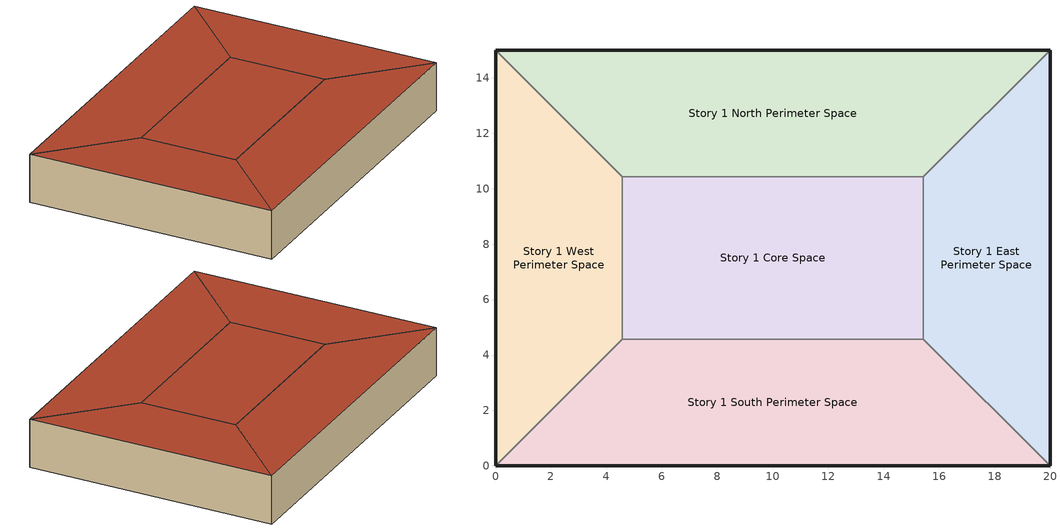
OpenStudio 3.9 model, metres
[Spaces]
Story 1 West Perimeter Space
 floor ground: 0,0 0,15 4.57,10.43 4.57,4.57 z0
 wall outside: 0,15 0,0 z0:3
 wall to Story 1 North Perimeter Space: 4.57,10.43 0,15 z0:3
 wall to Story 1 Core Space: 4.57,4.57 4.57,10.43 z0:3
 wall to Story 1 South Perimeter Space: 0,0 4.57,4.57 z0:3
 roof outside: 4.57,4.57 4.57,10.43 0,15 0,0 z3
Story 1 North Perimeter Space
 floor ground: 0,15 20,15 15.43,10.43 4.57,10.43 z0
 wall outside: 20,15 0,15 z0:3
 wall to Story 1 East Perimeter Space: 15.43,10.43 20,15 z0:3
 wall to Story 1 Core Space: 4.57,10.43 15.43,10.43 z0:3
 roof outside: 4.57,10.43 15.43,10.43 20,15 0,15 z3
Story 1 East Perimeter Space
 floor ground: 20,15 20,0 15.43,4.57 15.43,10.43 z0
 wall outside: 20,0 20,15 z0:3
 wall to Story 1 South Perimeter Space: 15.43,4.57 20,0 z0:3
 wall to Story 1 Core Space: 15.43,10.43 15.43,4.57 z0:3
 roof outside: 15.43,10.43 15.43,4.57 20,0 20,15 z3
Story 1 South Perimeter Space
 floor ground: 20,0 0,0 4.57,4.57 15.43,4.57 z0
 wall outside: 0,0 20,0 z0:3
 wall to Story 1 Core Space: 15.43,4.57 4.57,4.57 z0:3
 roof outside: 15.43,4.57 4.57,4.57 0,0 20,0 z3
Story 1 Core Space
 floor ground: 4.57,4.57 4.57,10.43 15.43,10.43 15.43,4.57 z0
 roof outside: 15.43,4.57 15.43,10.43 4.57,10.43 4.57,4.57 z3
[Site]
Multi-zone Rectangle Site: Latitude {deg}=43.6532; Longitude {deg}=-79.3832; Time Zone {hr}=-5; Elevation {m}=76
[BuildingStory]
Story 1: Nominal Z Coordinate {m}=0; Nominal Floor to Floor Height {m}=3
[Space] Building Story=Story 1
Story 1 West Perimeter Space; Story 1 North Perimeter Space; Story 1 East Perimeter Space; Story 1 South Perimeter Space; Story 1 Core Space
